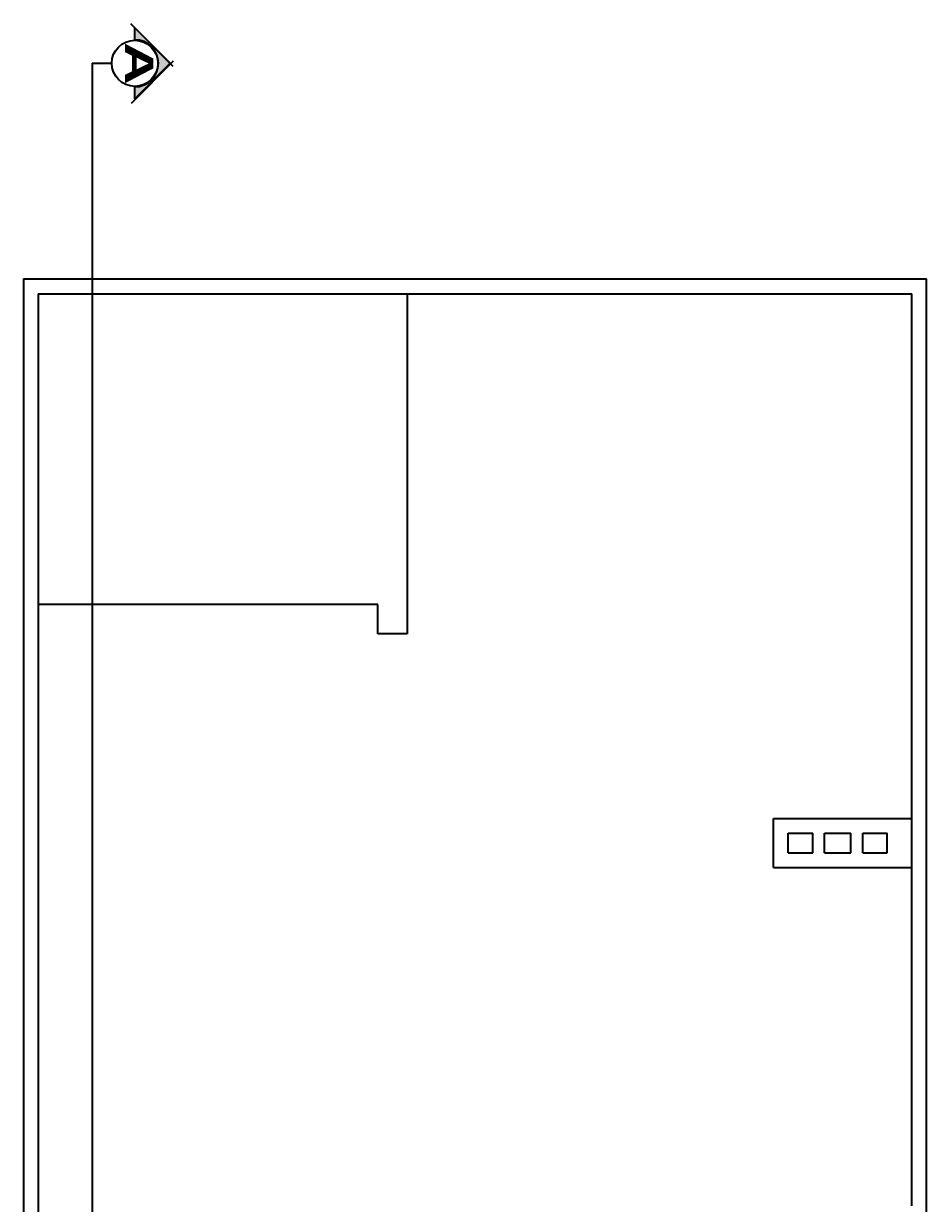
# Model space of a CAD drawing. Header units: inches. Extents: x -1.4 to 10.6, y -3.4 to 32.7.
# Drawn here: x 0 to 9.21, y 20.62 to 32.65 of the extents above; entities that cross this region are included whole.
import ezdxf
from ezdxf.enums import TextEntityAlignment as Align

# ---------------------------------------------------------------- set-up
doc = ezdxf.new("R2010")
doc.units = ezdxf.units.IN
doc.header["$MEASUREMENT"] = 0
for name, color, linetype in [('Cotas', 60, 'Continuous'), ('Linea de corte', 30, 'Continuous'), ('Pared lejana', 152, 'Continuous')]:
    doc.layers.add(name, color=color, linetype=linetype)
doc.styles.add('SANSSERIFBOLD', font='sasb____.pfb', dxfattribs={"width": 0.85, "height": 0.6})

# ---------------------------------------------------------------- blocks, each defined once
blk = doc.blocks.new('corte')
at = {"layer": 'Cotas', "linetype": 'ByBlock'}
blk.add_hatch(color=256, dxfattribs=at).paths.add_polyline_path([(29.39, 30.862), (29.029, 30.501), (29.15, 30.501, -1), (29.63, 30.501), (29.751, 30.501)])
at = {"layer": 'Cotas', "color": 3, "linetype": 'Continuous'}
for p, q in [((28.985, 30.457), (29.418, 30.89)), ((29.795, 30.466), (29.366, 30.895))]:
    blk.add_line(p, q, dxfattribs=at)
at = {"layer": 'Cotas', "color": 3}
for p, q in [((29.029, 30.501), (29.39, 30.862)), ((29.39, 30.862), (29.751, 30.501)), ((29.15, 30.501), (29.029, 30.501)), ((29.751, 30.501), (29.63, 30.501))]:
    blk.add_line(p, q, dxfattribs=at)
at = {"layer": 'Cotas', "color": 3, "linetype": 'Continuous'}
blk.add_circle((29.39, 30.501), 0.235, dxfattribs=at)
at = {"layer": 'Cotas', "color": 3}
blk.add_arc((29.39, 30.501), 0.24, 0, 180, dxfattribs=at)
at = {"layer": 'Cotas', "color": 3, "style": 'SANSSERIFBOLD', "width": 1.5}
blk.add_text('A', height=0.288, dxfattribs=at).set_placement((29.392, 30.4), align=Align.CENTER)

msp = doc.modelspace()

# ---------------------------------------------------------------- linework, layer by layer
at = {"layer": 'Linea de corte'}
for q in [(0.7, -2.2), (0.9, 32.25)]:
    msp.add_line((0.7, 32.25), q, dxfattribs=at)
at = {"layer": 'Pared lejana'}
for p, q in [((0, 30.05), (0, 0)), ((0, 30.05), (9.21, 30.05)), ((9.21, 10.344), (9.21, 30.05)), ((0.15, 29.9), (0.15, 10.194)), ((0.15, 29.9), (9.06, 29.9)), ((3.914, 29.9), (3.914, 26.429)), ((9.06, 20.596), (9.06, 29.9)), ((3.614, 26.729), (0.15, 26.729)), ((3.614, 26.429), (3.614, 26.729)), ((3.914, 26.429), (3.614, 26.429)), ((7.65, 24.547), (9.06, 24.547)), ((7.65, 24.047), (7.65, 24.547)), ((7.8, 24.397), (8.05, 24.397)), ((7.8, 24.197), (7.8, 24.397)), ((8.05, 24.197), (8.05, 24.397)), ((8.17, 24.397), (8.44, 24.397)), ((8.17, 24.197), (8.17, 24.397)), ((8.44, 24.197), (8.44, 24.397)), ((8.56, 24.397), (8.81, 24.397)), ((8.56, 24.197), (8.56, 24.397)), ((8.81, 24.197), (8.81, 24.397)), ((7.8, 24.197), (8.05, 24.197)), ((8.17, 24.197), (8.44, 24.197)), ((8.56, 24.197), (8.81, 24.197)), ((7.65, 24.047), (9.06, 24.047))]:
    msp.add_line(p, q, dxfattribs=at)

# ---------------------------------------------------------------- block references
at = {"layer": 'Cotas', "rotation": 270}
msp.add_blockref('corte', (-29.366, 61.64), dxfattribs=at)

doc.saveas('drawing.dxf')
